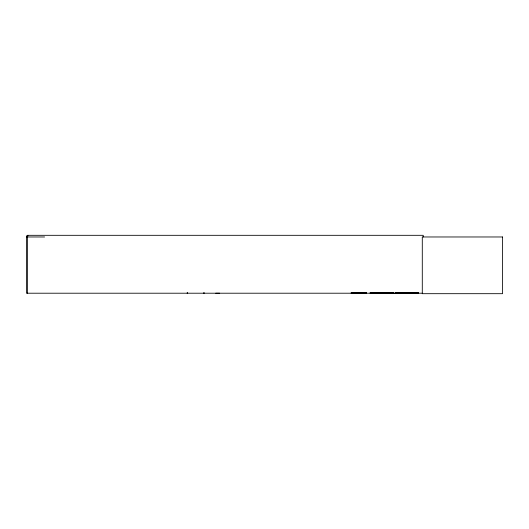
<?xml version="1.0" encoding="UTF-8"?>
<svg xmlns="http://www.w3.org/2000/svg" width="529" height="529" viewBox="0 0 529 529"><rect width="100%" height="100%" fill="white"/><g stroke="black" fill="none" stroke-linecap="round" stroke-linejoin="round"><path stroke-width="0.79" d="M28.103 235.908L26.45 235.908L26.45 293.211L422.393 293.211M26.45 236.972L44.595 236.972M370.247 292.835L393.305 292.835L393.305 293.211L393.285 292.835M366.478 292.954L351.097 292.954L366.478 293.192L366.465 292.755M351.097 293.059L366.478 293.059M370.247 293.006L393.305 293.006M395.414 293.006L418.472 293.006M423.22 236.972L423.22 235.312L27.382 235.312L27.382 293.211M395.434 293.211L395.434 292.835L418.472 292.835L418.452 293.211L370.188 293.185L370.188 292.742M381.528 292.742L381.528 293.211M377.845 292.742L377.845 293.211M377.369 292.742L377.369 293.211M370.267 292.835L370.267 293.211M219.661 293.211L215.746 293.211M204.194 292.742L204.194 293.211M203.725 292.742L203.725 293.211M187.65 292.742L187.65 293.211M187.18 292.742L187.18 293.211M502.55 236.972L422.287 236.972L422.287 293.688L502.55 293.688L502.55 236.972"/></g></svg>
